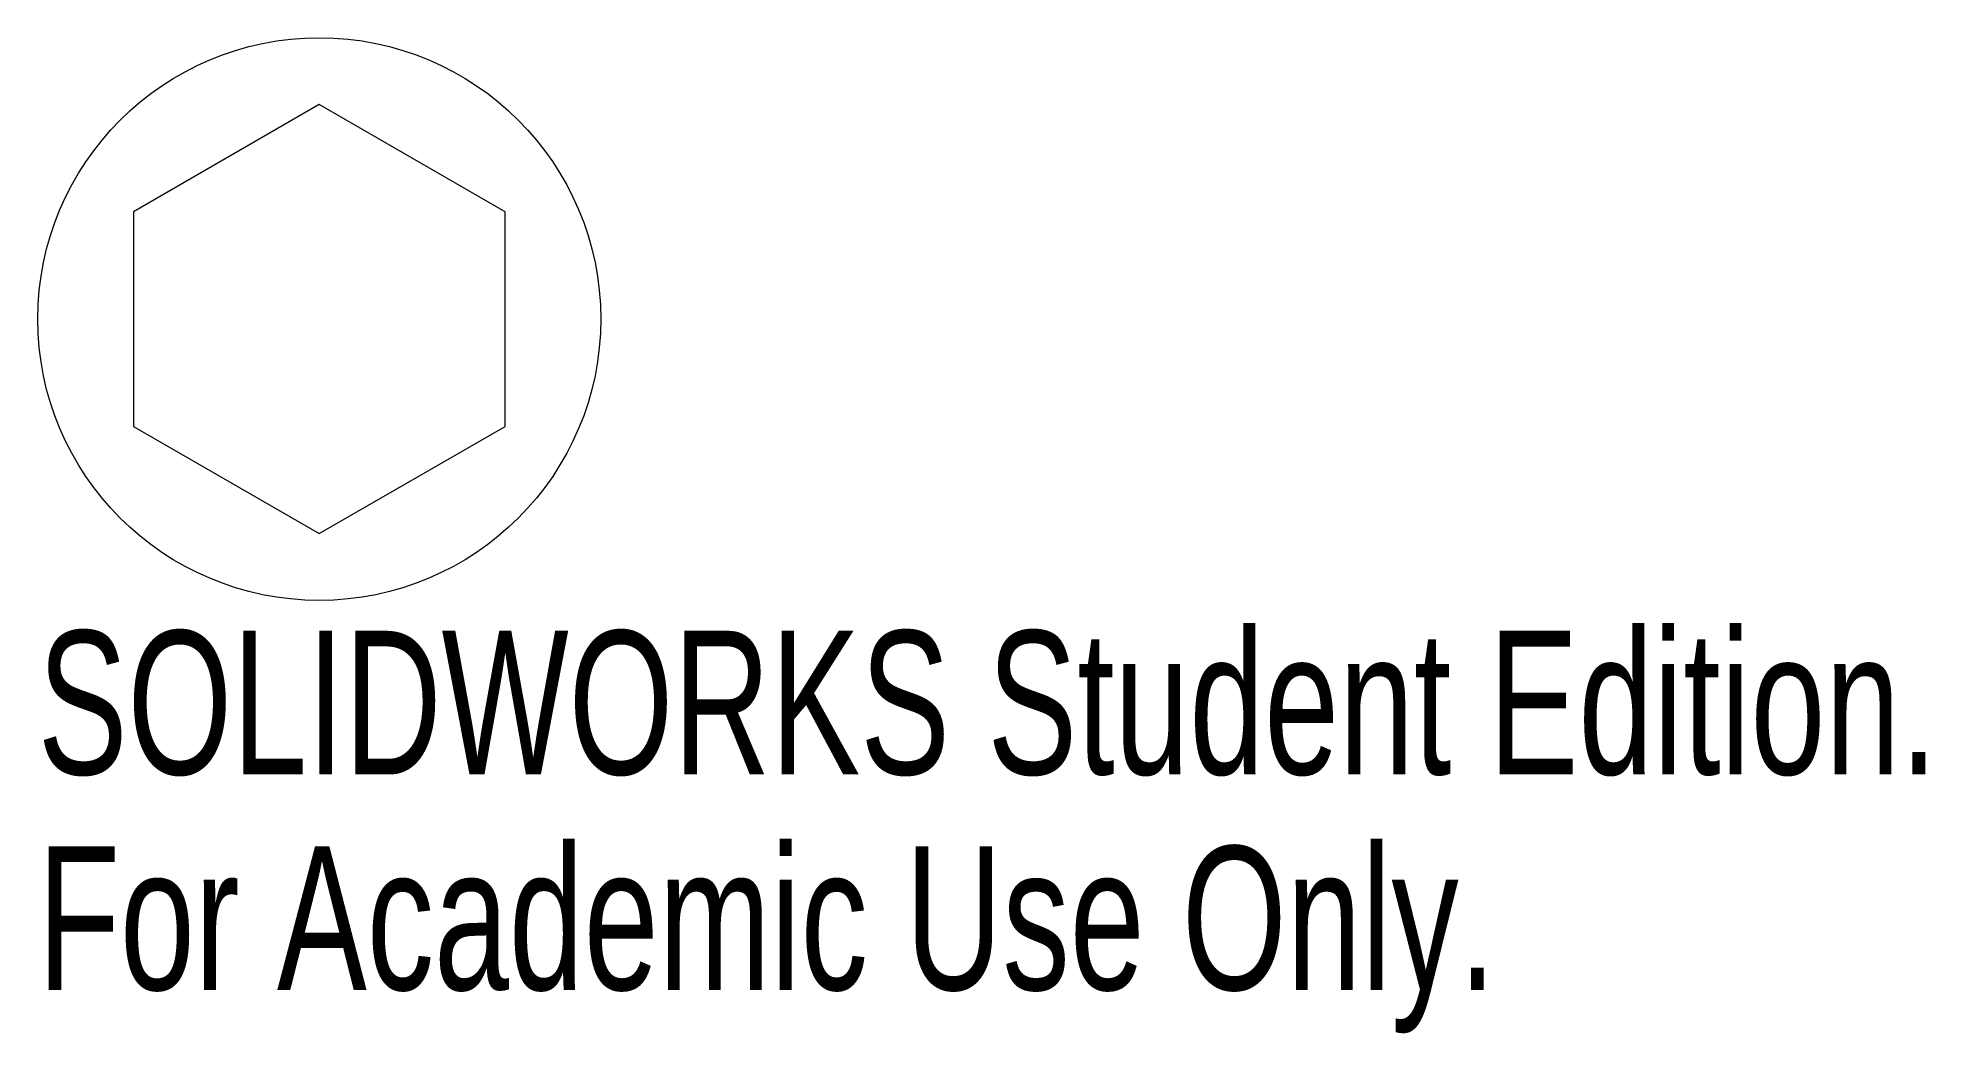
# Model space of a CAD drawing. Header units: inches. Extents: x -0.37 to 2.13, y -0.95 to 0.37.
import ezdxf

# ---------------------------------------------------------------- set-up
doc = ezdxf.new("R2010")
doc.units = ezdxf.units.IN
doc.header["$MEASUREMENT"] = 0
doc.styles.add('SLDTEXTSTYLE0', font='TXT', dxfattribs={"width": 0.7})

msp = doc.modelspace()

# ---------------------------------------------------------------- linework, layer by layer
at = {"color": 7, "linetype": 'Continuous', "lineweight": 15}
for p, q in [((0, 0.2841), (-0.2461, 0.1421)), ((0.2461, 0.1421), (0, 0.2841)), ((-0.2461, 0.1421), (-0.2461, -0.1421)), ((0.2461, -0.1421), (0.2461, 0.1421)), ((-0.2461, -0.1421), (0, -0.2841)), ((0, -0.2841), (0.2461, -0.1421))]:
    msp.add_line(p, q, dxfattribs=at)
msp.add_circle((0, 0), 0.3726, dxfattribs=at)

# ---------------------------------------------------------------- texts
at = {"color": 7, "linetype": 'Continuous', "char_height": 0.1903, "attachment_point": 1, "style": 'SLDTEXTSTYLE0'}
for s, insert in [('SOLIDWORKS Student Edition.', (-0.3726, -0.4128)), ('For Academic Use Only.', (-0.3726, -0.6982))]:
    msp.add_mtext(s, dxfattribs=dict(at, insert=insert))

doc.saveas('drawing.dxf')
